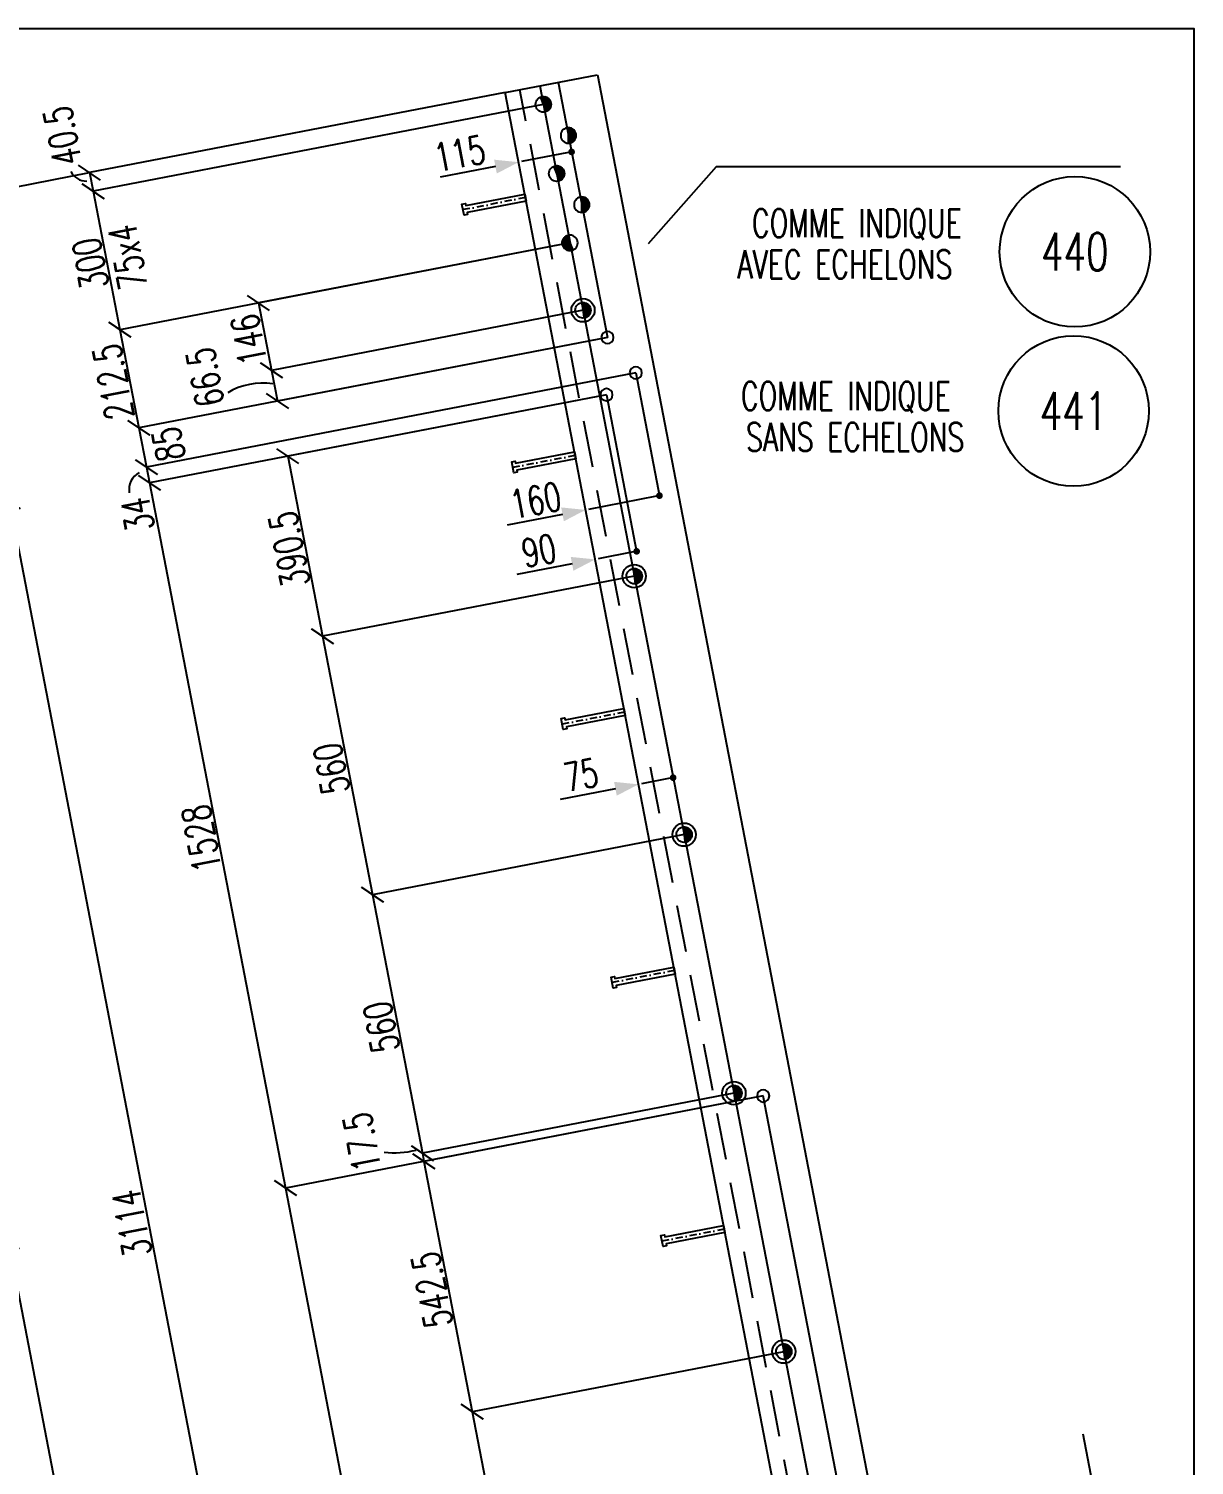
# Model space of a CAD drawing. Extents: x 554281 to 570501, y -34108 to -22628.
# Drawn here: x 568021 to 570501, y -25684 to -22628 of the extents above; entities that cross this region are included whole.
import ezdxf
from ezdxf.enums import TextEntityAlignment as Align

# ---------------------------------------------------------------- set-up
doc = ezdxf.new("R2010")
doc.units = 0
doc.header["$LTSCALE"] = 200
doc.header["$MEASUREMENT"] = 0
doc.linetypes.add('DASHDOT', pattern=[1, 0.5, -0.25, 0, -0.25])
doc.linetypes.add('DASHED', pattern=[0.75, 0.5, -0.25])
doc.layers.get('0').update_dxf_attribs({"linetype": 'CONTINUOUS'})
for name, color, linetype in [('ASSI', 6, 'CONTINUOUS'), ('BOLLINI_1', 7, 'CONTINUOUS'), ('Echelon', 1, 'CONTINUOUS'), ('FORI', 2, 'CONTINUOUS'), ('LINEA_ANG', 2, 'CONTINUOUS'), ('LP', 3, 'CONTINUOUS'), ('LS', 7, 'CONTINUOUS'), ('MZ', 6, 'DASHDOT'), ('QT_MAL', 7, 'CONTINUOUS'), ('QT_MPR', 7, 'CONTINUOUS'), ('QT_MSP', 7, 'CONTINUOUS'), ('TESTI_A_P', 7, 'CONTINUOUS'), ('TRAT-Y', 7, 'DASHED')]:
    doc.layers.add(name, color=color, linetype=linetype)
doc.styles.add('RQL', font='ROMANS8.SHX', dxfattribs={"width": 0.7})
doc.styles.add('RS', font='ROMANS8.shx', dxfattribs={"width": 0.7})
doc.dimstyles.new('FRECCE1', dxfattribs={"dimtxt": 60, "dimasz": 6.66, "dimexe": 0, "dimexo": 0, "dimgap": 1, "dimtad": 1, "dimzin": 0, "dimdsep": 46, "dimtxsty": 'RS', "dimblk1": 'QUOTP', "dimblk2": 'QUOTF', "dimsah": 1, "dimcen": 0, "dimclrd": 2, "dimclre": 2, "dimclrt": 7, "dimadec": 0, "dimazin": 0, "dimtfac": 1, "dimtix": 1, "dimtmove": 2, "dimatfit": 3, "dimldrblk": 'QUOTP', "dimfxl": 1, "dimtolj": 1, "dimtzin": 0, "dimarcsym": 0})
doc.dimstyles.new('TRATTO', dxfattribs={"dimscale": 0, "dimtxt": 60, "dimasz": 40, "dimexe": 0, "dimexo": 0, "dimgap": 5, "dimtad": 1, "dimrnd": 0.5, "dimdsep": 46, "dimtxsty": 'RS', "dimblk1": 'OBLIQUE', "dimblk2": 'OBLIQUE', "dimsah": 1, "dimcen": 0.09, "dimclrd": 2, "dimclre": 2, "dimclrt": 7, "dimadec": 0, "dimazin": 0, "dimtfac": 1, "dimtix": 1, "dimtmove": 2, "dimatfit": 3, "dimfxl": 1, "dimtolj": 1, "dimtzin": 0, "dimarcsym": 0})

# ---------------------------------------------------------------- blocks, each defined once
blk = doc.blocks.new('16')
blk.add_circle((0, 0), 1)
blk = doc.blocks.new('20')
at = {"color": 0}
for p, q in [((0, 0.98), (0.02, 1)), ((0, 0.94), (0.06, 1)), ((1, -0.01), (0, 0.99)), ((0, 0.89), (0.1, 0.99)), ((0, 0.85), (0.14, 0.99)), ((0, 0.8), (0.18, 0.98)), ((0, 0.76), (0.22, 0.98)), ((0, 0.71), (0.25, 0.97)), ((0, 0.67), (0.29, 0.96)), ((1, -0.05), (0, 0.95)), ((0, 0.62), (0.32, 0.95)), ((0, 0.58), (0.36, 0.93)), ((0, 0.53), (0.39, 0.92)), ((0, 0.49), (0.42, 0.91)), ((1, -0.09), (0, 0.9)), ((0, 0.44), (0.45, 0.89)), ((0, 0.4), (0.48, 0.88)), ((0.99, -0.13), (0, 0.86)), ((0, 0.35), (0.51, 0.86)), ((0, 0.31), (0.54, 0.84)), ((0, 0.26), (0.56, 0.83)), ((0.99, -0.17), (0, 0.81)), ((0, 0.22), (0.59, 0.81)), ((0, 0.17), (0.61, 0.79)), ((0.98, -0.21), (0, 0.77)), ((0, 0.13), (0.64, 0.77)), ((0, 0.08), (0.66, 0.75)), ((0, 0.04), (0.69, 0.73)), ((0.97, -0.25), (0, 0.72)), ((0, -0.01), (0.71, 0.7)), ((0.96, -0.28), (0, 0.68)), ((0, -0.05), (0.73, 0.68)), ((0, -0.1), (0.75, 0.66)), ((0.95, -0.32), (0, 0.63)), ((0, -0.14), (0.77, 0.63)), ((0, -0.19), (0.79, 0.61)), ((0.94, -0.35), (0, 0.59)), ((0, -0.23), (0.81, 0.58)), ((0, -0.28), (0.83, 0.56)), ((0.92, -0.38), (0, 0.54)), ((0, -0.32), (0.85, 0.53)), ((0.91, -0.41), (0, 0.5)), ((0, -0.36), (0.87, 0.5)), ((0, -0.41), (0.88, 0.47)), ((0.9, -0.44), (0, 0.45)), ((0, -0.45), (0.9, 0.44)), ((0.88, -0.47), (0, 0.41)), ((0, -0.5), (0.91, 0.41)), ((0, -0.54), (0.92, 0.38)), ((0.87, -0.5), (0, 0.36)), ((0, -0.59), (0.94, 0.35)), ((0.85, -0.53), (0, 0.32)), ((0, -0.63), (0.95, 0.31)), ((0, -0.68), (0.96, 0.28)), ((0.83, -0.56), (0, 0.27)), ((0, -0.72), (0.97, 0.25)), ((0.81, -0.58), (0, 0.23)), ((0, -0.77), (0.98, 0.21)), ((0.79, -0.61), (0, 0.18)), ((0, -0.81), (0.99, 0.17)), ((0.77, -0.63), (0, 0.14)), ((0, -0.86), (0.99, 0.13)), ((0.75, -0.66), (0, 0.09)), ((0, -0.9), (1, 0.09)), ((0.73, -0.68), (0, 0.05)), ((0, -0.95), (1, 0.05)), ((0.71, -0.7), (0, 0.01)), ((0, -0.99), (1, 0.01)), ((1, 0.04), (0.04, 1)), ((1, 0.09), (0.09, 1)), ((0.99, 0.14), (0.14, 0.99)), ((0.98, 0.19), (0.19, 0.98)), ((0.97, 0.25), (0.25, 0.97)), ((0.95, 0.31), (0.31, 0.95)), ((0.92, 0.38), (0.38, 0.92)), ((0.88, 0.47), (0.47, 0.88)), ((0.81, 0.59), (0.59, 0.81)), ((0.69, -0.73), (0, -0.04)), ((0.66, -0.75), (0, -0.08)), ((0.64, -0.77), (0, -0.13)), ((0.61, -0.79), (0, -0.17)), ((0.59, -0.81), (0, -0.22)), ((0.56, -0.83), (0, -0.26)), ((0.54, -0.84), (0, -0.31)), ((0.51, -0.86), (0, -0.35)), ((0.48, -0.88), (0, -0.4)), ((0.45, -0.89), (0, -0.44)), ((0.42, -0.91), (0, -0.49)), ((0.39, -0.92), (0, -0.53)), ((0.36, -0.93), (0, -0.58)), ((0.32, -0.95), (0, -0.62)), ((0.29, -0.96), (0, -0.67)), ((0.25, -0.97), (0, -0.71)), ((0.22, -0.98), (0, -0.76)), ((0.18, -0.98), (0, -0.8)), ((0.14, -0.99), (0, -0.85)), ((0.1, -0.99), (0, -0.89)), ((0.04, -1), (1, -0.04)), ((0.09, -1), (1, -0.09)), ((0.14, -0.99), (0.99, -0.14)), ((0.19, -0.98), (0.98, -0.19)), ((0.25, -0.97), (0.97, -0.25)), ((0.31, -0.95), (0.95, -0.31)), ((0.38, -0.92), (0.92, -0.38)), ((0.47, -0.88), (0.88, -0.47)), ((0.59, -0.81), (0.81, -0.59))]:
    blk.add_line(p, q, dxfattribs=at)
blk.add_line((0, 1), (0, -1))
blk.add_circle((0, 0), 1)
blk = doc.blocks.new('QUOTP')
at = {"layer": 'ASSI', "color": 2, "const_width": 1.07}
blk.add_lwpolyline([(-0.53, 0, 1), (0.53, 0, 1)], format="xyb", close=True, dxfattribs=at)
blk = doc.blocks.new('QUOTF')
at = {"layer": 'LS', "color": 2}
blk.add_line((7.5, 0), (25.5, 0), dxfattribs=at)
blk.add_solid([(7.5, 2.25), (0, 0), (7.5, -2.25)], dxfattribs=at)
blk = doc.blocks.new('*D31')
at = {"layer": 'QT_MAL', "color": 2, "lineweight": -2, "transparency": 16777216}
blk.add_line((569385.7, -24222.8), (569325.1, -24234.5), dxfattribs=at)
at = {"layer": 'QT_MAL', "color": 2, "lineweight": -2, "transparency": 16777216, "xscale": 6.66, "yscale": 6.66, "zscale": 6.66}
for name, p, rotation in [('QUOTF', (569318.5, -24235.8), 190.9154326102391), ('QUOTP', (569392.2, -24221.6), 10.91543261023912)]:
    blk.add_blockref(name, p, dxfattribs=dict(at, rotation=rotation))
at = {"layer": 'QT_MAL', "color": 7, "transparency": 16777216, "insert": (569196, -24215.9), "char_height": 60, "attachment_point": 5, "rotation": 10.9154, "style": 'RS'}
blk.add_mtext('\\A1;75', dxfattribs=at)
blk = doc.blocks.new('*D32')
at = {"layer": 'QT_MAL', "color": 2, "lineweight": -2, "transparency": 16777216}
for p, q in [((569169.7, -22891.7), (569069.8, -22911)), ((569176.2, -22890.5), (569176.2, -22890.5))]:
    blk.add_line(p, q, dxfattribs=at)
at = {"layer": 'QT_MAL', "color": 2, "lineweight": -2, "transparency": 16777216, "xscale": 6.66, "yscale": 6.66, "zscale": 6.66}
for name, p, rotation in [('QUOTP', (569176.2, -22890.5), 10.91543261023912), ('QUOTF', (569063.3, -22912.3), 190.9154326102391)]:
    blk.add_blockref(name, p, dxfattribs=dict(at, rotation=rotation))
at = {"layer": 'QT_MAL', "color": 7, "transparency": 16777216, "insert": (568938, -22894.1), "char_height": 60, "attachment_point": 5, "rotation": 10.9154, "style": 'RS'}
blk.add_mtext('\\A1;115', dxfattribs=at)
blk = doc.blocks.new('*D33')
at = {"layer": 'QT_MAL', "color": 2, "lineweight": -2, "transparency": 16777216}
for p, q in [((569308.1, -23741.5), (569232.8, -23756)), ((569314.6, -23740.2), (569314.6, -23740.2)), ((569226.3, -23757.3), (569226.3, -23757.3))]:
    blk.add_line(p, q, dxfattribs=at)
at = {"layer": 'QT_MAL', "color": 2, "lineweight": -2, "transparency": 16777216, "xscale": 6.66, "yscale": 6.66, "zscale": 6.66}
for name, p, rotation in [('QUOTF', (569226.3, -23757.3), 190.9154326102516), ('QUOTP', (569314.6, -23740.2), 10.91543261025167)]:
    blk.add_blockref(name, p, dxfattribs=dict(at, rotation=rotation))
at = {"layer": 'QT_MAL', "color": 7, "transparency": 16777216, "insert": (569106.8, -23738.9), "char_height": 60, "attachment_point": 5, "rotation": 10.9154, "style": 'RS'}
blk.add_mtext('\\A1;90', dxfattribs=at)
blk = doc.blocks.new('*D34')
at = {"layer": 'QT_MAL', "color": 2, "lineweight": -2, "transparency": 16777216}
blk.add_line((569356.5, -23623), (569212.5, -23650.8), dxfattribs=at)
at = {"layer": 'QT_MAL', "color": 2, "lineweight": -2, "transparency": 16777216, "xscale": 6.66, "yscale": 6.66, "zscale": 6.66}
for name, p, rotation in [('QUOTP', (569363.1, -23621.7), 10.91543261025214), ('QUOTF', (569206, -23652), 190.9154326102521)]:
    blk.add_blockref(name, p, dxfattribs=dict(at, rotation=rotation))
at = {"layer": 'QT_MAL', "color": 7, "transparency": 16777216, "insert": (569099.8, -23631.9), "char_height": 60, "attachment_point": 5, "rotation": 10.9154, "style": 'RS'}
blk.add_mtext('\\A1;160', dxfattribs=at)
blk = doc.blocks.new('A$C6E393FD9')
at = {"layer": 'Echelon', "color": 3}
blk.add_lwpolyline([(2.5, 0), (0, 19.8), (168.6, 41.4), (167.9, 47.2), (177.8, 48.5), (181.8, 17.1), (171.9, 15.8), (171.2, 21.6), (2.5, 0)], close=True, dxfattribs=at)
at = {"layer": 'MZ', "ltscale": 0.2}
blk.add_line((1.3, 9.9), (179.8, 32.8), dxfattribs=at)
blk = doc.blocks.new('P20')
at = {"color": 0}
for p, q in [((0, 0.98), (0.02, 1)), ((0, 0.94), (0.06, 1)), ((1, -0.01), (0, 0.99)), ((0, 0.89), (0.1, 0.99)), ((0, 0.85), (0.14, 0.99)), ((0, 0.8), (0.18, 0.98)), ((0, 0.76), (0.22, 0.98)), ((0, 0.71), (0.25, 0.97)), ((0, 0.67), (0.29, 0.96)), ((1, -0.05), (0, 0.95)), ((0, 0.62), (0.32, 0.95)), ((0, 0.58), (0.36, 0.93)), ((0, 0.53), (0.39, 0.92)), ((0, 0.49), (0.42, 0.91)), ((1, -0.09), (0, 0.9)), ((0, 0.44), (0.45, 0.89)), ((0, 0.4), (0.48, 0.88)), ((0.99, -0.13), (0, 0.86)), ((0, 0.35), (0.51, 0.86)), ((0, 0.31), (0.54, 0.84)), ((0, 0.26), (0.56, 0.83)), ((0.99, -0.17), (0, 0.81)), ((0, 0.22), (0.59, 0.81)), ((0, 0.17), (0.61, 0.79)), ((0.98, -0.21), (0, 0.77)), ((0, 0.13), (0.64, 0.77)), ((0, 0.08), (0.66, 0.75)), ((0, 0.04), (0.69, 0.73)), ((0.97, -0.25), (0, 0.72)), ((0, -0.01), (0.71, 0.7)), ((0.96, -0.28), (0, 0.68)), ((0, -0.05), (0.73, 0.68)), ((0, -0.1), (0.75, 0.66)), ((0.95, -0.32), (0, 0.63)), ((0, -0.14), (0.77, 0.63)), ((0, -0.19), (0.79, 0.61)), ((0.94, -0.35), (0, 0.59)), ((0, -0.23), (0.81, 0.58)), ((0, -0.28), (0.83, 0.56)), ((0.92, -0.38), (0, 0.54)), ((0, -0.32), (0.85, 0.53)), ((0.91, -0.41), (0, 0.5)), ((0, -0.36), (0.87, 0.5)), ((0, -0.41), (0.88, 0.47)), ((0.9, -0.44), (0, 0.45)), ((0, -0.45), (0.9, 0.44)), ((0.88, -0.47), (0, 0.41)), ((0, -0.5), (0.91, 0.41)), ((0, -0.54), (0.92, 0.38)), ((0.87, -0.5), (0, 0.36)), ((0, -0.59), (0.94, 0.35)), ((0.85, -0.53), (0, 0.32)), ((0, -0.63), (0.95, 0.31)), ((0, -0.68), (0.96, 0.28)), ((0.83, -0.56), (0, 0.27)), ((0, -0.72), (0.97, 0.25)), ((0.81, -0.58), (0, 0.23)), ((0, -0.77), (0.98, 0.21)), ((0.79, -0.61), (0, 0.18)), ((0, -0.81), (0.99, 0.17)), ((0.77, -0.63), (0, 0.14)), ((0, -0.86), (0.99, 0.13)), ((0.75, -0.66), (0, 0.09)), ((0, -0.9), (1, 0.09)), ((0.73, -0.68), (0, 0.05)), ((0, -0.95), (1, 0.05)), ((0.71, -0.7), (0, 0.01)), ((0, -0.99), (1, 0.01)), ((1, 0.04), (0.04, 1)), ((1, 0.09), (0.09, 1)), ((0.99, 0.14), (0.14, 0.99)), ((0.98, 0.19), (0.19, 0.98)), ((0.97, 0.25), (0.25, 0.97)), ((0.95, 0.31), (0.31, 0.95)), ((0.92, 0.38), (0.38, 0.92)), ((0.88, 0.47), (0.47, 0.88)), ((0.81, 0.59), (0.59, 0.81)), ((0.69, -0.73), (0, -0.04)), ((0.66, -0.75), (0, -0.08)), ((0.64, -0.77), (0, -0.13)), ((0.61, -0.79), (0, -0.17)), ((0.59, -0.81), (0, -0.22)), ((0.56, -0.83), (0, -0.26)), ((0.54, -0.84), (0, -0.31)), ((0.51, -0.86), (0, -0.35)), ((0.48, -0.88), (0, -0.4)), ((0.45, -0.89), (0, -0.44)), ((0.42, -0.91), (0, -0.49)), ((0.39, -0.92), (0, -0.53)), ((0.36, -0.93), (0, -0.58)), ((0.32, -0.95), (0, -0.62)), ((0.29, -0.96), (0, -0.67)), ((0.25, -0.97), (0, -0.71)), ((0.22, -0.98), (0, -0.76)), ((0.18, -0.98), (0, -0.8)), ((0.14, -0.99), (0, -0.85)), ((0.1, -0.99), (0, -0.89)), ((0.04, -1), (1, -0.04)), ((0.09, -1), (1, -0.09)), ((0.14, -0.99), (0.99, -0.14)), ((0.19, -0.98), (0.98, -0.19)), ((0.25, -0.97), (0.97, -0.25)), ((0.31, -0.95), (0.95, -0.31)), ((0.38, -0.92), (0.92, -0.38)), ((0.47, -0.88), (0.88, -0.47)), ((0.59, -0.81), (0.81, -0.59))]:
    blk.add_line(p, q, dxfattribs=at)
for radius in [1.5, 1]:
    blk.add_circle((0, 0), radius)
blk = doc.blocks.new('_OBLIQUE')
at = {"color": 0, "linetype": 'ByBlock'}
blk.add_line((-0.5, -0.5), (0.5, 0.5), dxfattribs=at)
blk = doc.blocks.new('*D42')
at = {"layer": 'QT_MPR', "color": 2, "lineweight": -2, "transparency": 16777216}
for p, q in [((567770.2, -23674.6), (567980.4, -23634.1)), ((567980.4, -23634.1), (568570, -26691.4)), ((567318.1, -26932.9), (568570, -26691.4))]:
    blk.add_line(p, q, dxfattribs=at)
at = {"layer": 'QT_MPR', "color": 2, "lineweight": -2, "transparency": 16777216, "xscale": 40, "yscale": 40, "zscale": 40}
for p, rotation in [((567980.4, -23634.1), 100.9154326102515), ((568570, -26691.4), 280.9154326102516)]:
    blk.add_blockref('_OBLIQUE', p, dxfattribs=dict(at, rotation=rotation))
at = {"layer": 'QT_MPR', "color": 7, "transparency": 16777216, "insert": (568240.8, -25169.4), "char_height": 60, "attachment_point": 5, "rotation": 100.9154, "style": 'RS'}
blk.add_mtext('\\A1;3114', dxfattribs=at)
blk = doc.blocks.new('*D52')
at = {"layer": 'QT_MPR', "color": 2, "lineweight": -2, "transparency": 16777216}
for p, q in [((566962.2, -25404.2), (567978.4, -25208.2)), ((567978.4, -25208.2), (568262, -26678.6)), ((567265.3, -26870.8), (568262, -26678.6))]:
    blk.add_line(p, q, dxfattribs=at)
at = {"layer": 'QT_MPR', "color": 2, "lineweight": -2, "transparency": 16777216, "xscale": 40, "yscale": 40, "zscale": 40}
for p, rotation in [((567978.4, -25208.2), 100.9154326102515), ((568262, -26678.6), 280.9154326102516)]:
    blk.add_blockref('_OBLIQUE', p, dxfattribs=dict(at, rotation=rotation))
at = {"layer": 'QT_MPR', "color": 7, "transparency": 16777216, "insert": (568085.8, -25950), "char_height": 60, "attachment_point": 5, "rotation": 100.9154, "style": 'RS'}
blk.add_mtext('\\A1;1497.5', dxfattribs=at)
blk = doc.blocks.new('*D76')
at = {"layer": 'QT_MPR', "color": 2, "lineweight": -2, "transparency": 16777216}
for p, q in [((569034.7, -22764.2), (568151, -22934.6)), ((569116, -22789.5), (568158.6, -22974.1)), ((568151, -22934.6), (568158.6, -22974.1))]:
    blk.add_line(p, q, dxfattribs=at)
at = {"layer": 'QT_MPR', "color": 2, "lineweight": -2, "transparency": 16777216, "xscale": 40, "yscale": 40, "zscale": 40}
for p, rotation in [((568151, -22934.6), 100.9154326102302), ((568158.6, -22974.1), 280.9154326102301)]:
    blk.add_blockref('_OBLIQUE', p, dxfattribs=dict(at, rotation=rotation))
at = {"layer": 'QT_MPR', "color": 7, "transparency": 16777216, "insert": (568092.9, -22856.1), "char_height": 60, "attachment_point": 5, "rotation": 100.9154, "style": 'RS'}
blk.add_mtext('\\A1;40.5', dxfattribs=at)
blk = doc.blocks.new('*D77')
at = {"layer": 'QT_MPR', "color": 2, "lineweight": -2, "transparency": 16777216}
for p, q in [((569116, -22789.5), (568158.6, -22974.1)), ((568158.6, -22974.1), (568215.4, -23268.7)), ((569172.8, -23084), (568215.4, -23268.7))]:
    blk.add_line(p, q, dxfattribs=at)
at = {"layer": 'QT_MPR', "color": 2, "lineweight": -2, "transparency": 16777216, "xscale": 40, "yscale": 40, "zscale": 40}
for p, rotation in [((568158.6, -22974.1), 100.9154326102302), ((568215.4, -23268.7), 280.9154326102301)]:
    blk.add_blockref('_OBLIQUE', p, dxfattribs=dict(at, rotation=rotation))
at = {"layer": 'QT_MPR', "color": 7, "transparency": 16777216, "insert": (568231.9, -23114), "char_height": 60, "attachment_point": 5, "rotation": 100.9154, "style": 'RS'}
blk.add_mtext('\\A1;75x4', dxfattribs=at)
blk = doc.blocks.new('*D78')
at = {"layer": 'QT_MPR', "color": 2, "lineweight": -2, "transparency": 16777216}
for p, q in [((569116, -22789.5), (568158.6, -22974.1)), ((568158.6, -22974.1), (568215.4, -23268.7)), ((569172.8, -23084), (568215.4, -23268.7))]:
    blk.add_line(p, q, dxfattribs=at)
at = {"layer": 'QT_MPR', "color": 2, "lineweight": -2, "transparency": 16777216, "xscale": 40, "yscale": 40, "zscale": 40}
for p, rotation in [((568158.6, -22974.1), 100.9154326102302), ((568215.4, -23268.7), 280.9154326102301)]:
    blk.add_blockref('_OBLIQUE', p, dxfattribs=dict(at, rotation=rotation))
at = {"layer": 'QT_MPR', "color": 7, "transparency": 16777216, "insert": (568152.7, -23128), "char_height": 60, "attachment_point": 5, "rotation": 100.9154, "style": 'RS'}
blk.add_mtext('\\A1;300', dxfattribs=at)
blk = doc.blocks.new('*D79')
at = {"layer": 'QT_MPR', "color": 2, "lineweight": -2, "transparency": 16777216}
for p, q in [((569172.8, -23084), (568215.4, -23268.7)), ((568215.4, -23268.7), (568255.7, -23477.4)), ((569252.4, -23285.2), (568255.7, -23477.4))]:
    blk.add_line(p, q, dxfattribs=at)
at = {"layer": 'QT_MPR', "color": 2, "lineweight": -2, "transparency": 16777216, "xscale": 40, "yscale": 40, "zscale": 40}
for p, rotation in [((568215.4, -23268.7), 100.9154326102302), ((568255.7, -23477.4), 280.9154326102301)]:
    blk.add_blockref('_OBLIQUE', p, dxfattribs=dict(at, rotation=rotation))
at = {"layer": 'QT_MPR', "color": 7, "transparency": 16777216, "insert": (568201.2, -23379.7), "char_height": 60, "attachment_point": 5, "rotation": 100.9154, "style": 'RS'}
blk.add_mtext('\\A1;212.5', dxfattribs=at)
blk = doc.blocks.new('*D80')
at = {"layer": 'QT_MPR', "color": 2, "lineweight": -2, "transparency": 16777216}
for p, q in [((569252.4, -23285.2), (568255.7, -23477.4)), ((569312.7, -23360.4), (568271.9, -23561.2)), ((568255.7, -23477.4), (568271.9, -23561.2))]:
    blk.add_line(p, q, dxfattribs=at)
at = {"layer": 'QT_MPR', "color": 2, "lineweight": -2, "transparency": 16777216, "xscale": 40, "yscale": 40, "zscale": 40}
for p, rotation in [((568255.7, -23477.4), 100.9154326102302), ((568271.9, -23561.2), 280.9154326102301)]:
    blk.add_blockref('_OBLIQUE', p, dxfattribs=dict(at, rotation=rotation))
at = {"layer": 'QT_MPR', "color": 7, "transparency": 16777216, "insert": (568318.3, -23511.8), "char_height": 60, "attachment_point": 5, "rotation": 100.9154, "style": 'RS'}
blk.add_mtext('\\A1;85', dxfattribs=at)
blk = doc.blocks.new('*D81')
at = {"layer": 'QT_MPR', "color": 2, "lineweight": -2, "transparency": 16777216}
for p, q in [((569312.7, -23360.4), (568271.9, -23561.2)), ((569250.4, -23406.9), (568278.3, -23594.4)), ((568271.9, -23561.2), (568278.3, -23594.4))]:
    blk.add_line(p, q, dxfattribs=at)
at = {"layer": 'QT_MPR', "color": 2, "lineweight": -2, "transparency": 16777216, "xscale": 40, "yscale": 40, "zscale": 40}
for p, rotation in [((568271.9, -23561.2), 100.9154326102302), ((568278.3, -23594.4), 280.9154326102301)]:
    blk.add_blockref('_OBLIQUE', p, dxfattribs=dict(at, rotation=rotation))
at = {"layer": 'QT_MPR', "color": 7, "transparency": 16777216, "insert": (568253.2, -23661.7), "char_height": 60, "attachment_point": 5, "rotation": 100.9154, "style": 'RS'}
blk.add_mtext('\\A1;34', dxfattribs=at)
blk = doc.blocks.new('*D82')
at = {"layer": 'QT_MPR', "color": 2, "lineweight": -2, "transparency": 16777216}
for p, q in [((569250.4, -23406.9), (568278.3, -23594.4)), ((568278.3, -23594.4), (568567.6, -25094.6)), ((569583.9, -24898.6), (568567.6, -25094.6))]:
    blk.add_line(p, q, dxfattribs=at)
at = {"layer": 'QT_MPR', "color": 2, "lineweight": -2, "transparency": 16777216, "xscale": 40, "yscale": 40, "zscale": 40}
for p, rotation in [((568278.3, -23594.4), 100.9154326102302), ((568567.6, -25094.6), 280.9154326102301)]:
    blk.add_blockref('_OBLIQUE', p, dxfattribs=dict(at, rotation=rotation))
at = {"layer": 'QT_MPR', "color": 7, "transparency": 16777216, "insert": (568388.6, -24351.1), "char_height": 60, "attachment_point": 5, "rotation": 100.9154, "style": 'RS'}
blk.add_mtext('\\A1;1528', dxfattribs=at)
blk = doc.blocks.new('*D83')
at = {"layer": 'QT_MPR', "color": 2, "lineweight": -2, "transparency": 16777216}
for p, q in [((569583.9, -24898.6), (568567.6, -25094.6)), ((568567.6, -25094.6), (568851.1, -26564.9)), ((569847.8, -26372.7), (568851.1, -26564.9))]:
    blk.add_line(p, q, dxfattribs=at)
at = {"layer": 'QT_MPR', "color": 2, "lineweight": -2, "transparency": 16777216, "xscale": 40, "yscale": 40, "zscale": 40}
for p, rotation in [((568567.6, -25094.6), 100.9154326102302), ((568851.1, -26564.9), 280.9154326102301)]:
    blk.add_blockref('_OBLIQUE', p, dxfattribs=dict(at, rotation=rotation))
at = {"layer": 'QT_MPR', "color": 7, "transparency": 16777216, "insert": (568675, -25836.4), "char_height": 60, "attachment_point": 5, "rotation": 100.9154, "style": 'RS'}
blk.add_mtext('\\A1;1497.5', dxfattribs=at)
blk = doc.blocks.new('*D91')
at = {"layer": 'QT_MSP', "color": 2, "lineweight": -2, "transparency": 16777216}
for p, q in [((569172.8, -23084), (568510, -23211.8)), ((568510, -23211.8), (568537.7, -23355.2)), ((569200.5, -23227.4), (568537.7, -23355.2))]:
    blk.add_line(p, q, dxfattribs=at)
at = {"layer": 'QT_MSP', "color": 2, "lineweight": -2, "transparency": 16777216, "xscale": 40, "yscale": 40, "zscale": 40}
for p, rotation in [((568510, -23211.8), 100.9154326102302), ((568537.7, -23355.2), 280.9154326102301)]:
    blk.add_blockref('_OBLIQUE', p, dxfattribs=dict(at, rotation=rotation))
at = {"layer": 'QT_MSP', "color": 7, "transparency": 16777216, "insert": (568489.5, -23290.1), "char_height": 60, "attachment_point": 5, "rotation": 100.9154, "style": 'RS'}
blk.add_mtext('\\A1;146', dxfattribs=at)
blk = doc.blocks.new('*D92')
at = {"layer": 'QT_MSP', "color": 2, "lineweight": -2, "transparency": 16777216}
for p, q in [((569200.5, -23227.4), (568537.7, -23355.2)), ((569252.4, -23285.2), (568550.3, -23420.6)), ((568537.7, -23355.2), (568550.3, -23420.6))]:
    blk.add_line(p, q, dxfattribs=at)
at = {"layer": 'QT_MSP', "color": 2, "lineweight": -2, "transparency": 16777216, "xscale": 40, "yscale": 40, "zscale": 40}
for p, rotation in [((568537.7, -23355.2), 100.9154326102302), ((568550.3, -23420.6), 280.9154326102301)]:
    blk.add_blockref('_OBLIQUE', p, dxfattribs=dict(at, rotation=rotation))
at = {"layer": 'QT_MSP', "color": 7, "transparency": 16777216, "insert": (568396.5, -23369.5), "char_height": 60, "attachment_point": 5, "rotation": 100.9154, "style": 'RS'}
blk.add_mtext('\\A1;66.5', dxfattribs=at)
blk = doc.blocks.new('*D93')
at = {"layer": 'QT_MSP', "color": 2, "lineweight": -2, "transparency": 16777216}
for p, q in [((569250.4, -23406.9), (568572.8, -23537.6)), ((568572.8, -23537.6), (568646.7, -23920.8)), ((569309.5, -23793), (568646.7, -23920.8))]:
    blk.add_line(p, q, dxfattribs=at)
at = {"layer": 'QT_MSP', "color": 2, "lineweight": -2, "transparency": 16777216, "xscale": 40, "yscale": 40, "zscale": 40}
for p, rotation in [((568572.8, -23537.6), 100.9154326102302), ((568646.7, -23920.8), 280.9154326102301)]:
    blk.add_blockref('_OBLIQUE', p, dxfattribs=dict(at, rotation=rotation))
at = {"layer": 'QT_MSP', "color": 7, "transparency": 16777216, "insert": (568575.4, -23735.8), "char_height": 60, "attachment_point": 5, "rotation": 100.9154, "style": 'RS'}
blk.add_mtext('\\A1;390.5', dxfattribs=at)
blk = doc.blocks.new('*D94')
at = {"layer": 'QT_MSP', "color": 2, "lineweight": -2, "transparency": 16777216}
for p, q in [((569309.5, -23793), (568646.7, -23920.8)), ((568646.7, -23920.8), (568752.8, -24470.6)), ((569415.6, -24342.8), (568752.8, -24470.6))]:
    blk.add_line(p, q, dxfattribs=at)
at = {"layer": 'QT_MSP', "color": 2, "lineweight": -2, "transparency": 16777216, "xscale": 40, "yscale": 40, "zscale": 40}
for p, rotation in [((568646.7, -23920.8), 100.9154326102302), ((568752.8, -24470.6), 280.9154326102301)]:
    blk.add_blockref('_OBLIQUE', p, dxfattribs=dict(at, rotation=rotation))
at = {"layer": 'QT_MSP', "color": 7, "transparency": 16777216, "insert": (568665.4, -24202.3), "char_height": 60, "attachment_point": 5, "rotation": 100.9154, "style": 'RS'}
blk.add_mtext('\\A1;560', dxfattribs=at)
blk = doc.blocks.new('*D95')
at = {"layer": 'QT_MSP', "color": 2, "lineweight": -2, "transparency": 16777216}
for p, q in [((569415.6, -24342.8), (568752.8, -24470.6)), ((568752.8, -24470.6), (568858.8, -25020.5)), ((569521.6, -24892.7), (568858.8, -25020.5))]:
    blk.add_line(p, q, dxfattribs=at)
at = {"layer": 'QT_MSP', "color": 2, "lineweight": -2, "transparency": 16777216, "xscale": 40, "yscale": 40, "zscale": 40}
for p, rotation in [((568752.8, -24470.6), 100.9154326102302), ((568858.8, -25020.5), 280.9154326102301)]:
    blk.add_blockref('_OBLIQUE', p, dxfattribs=dict(at, rotation=rotation))
at = {"layer": 'QT_MSP', "color": 7, "transparency": 16777216, "insert": (568771.4, -24752.2), "char_height": 60, "attachment_point": 5, "rotation": 100.9154, "style": 'RS'}
blk.add_mtext('\\A1;560', dxfattribs=at)
blk = doc.blocks.new('*D96')
at = {"layer": 'QT_MSP', "color": 2, "lineweight": -2, "transparency": 16777216}
for p, q in [((569521.6, -24892.7), (568858.8, -25020.5)), ((569583.9, -24898.6), (568862.2, -25037.8)), ((568858.8, -25020.5), (568862.2, -25037.8))]:
    blk.add_line(p, q, dxfattribs=at)
at = {"layer": 'QT_MSP', "color": 2, "lineweight": -2, "transparency": 16777216, "xscale": 40, "yscale": 40, "zscale": 40}
for p, rotation in [((568858.8, -25020.5), 100.9154326102302), ((568862.2, -25037.8), 280.9154326102301)]:
    blk.add_blockref('_OBLIQUE', p, dxfattribs=dict(at, rotation=rotation))
at = {"layer": 'QT_MSP', "color": 7, "transparency": 16777216, "insert": (568730.2, -24996.6), "char_height": 60, "attachment_point": 5, "rotation": 100.9154, "style": 'RS'}
blk.add_mtext('\\A1;17.5', dxfattribs=at)
blk = doc.blocks.new('*D97')
at = {"layer": 'QT_MSP', "color": 2, "lineweight": -2, "transparency": 16777216}
for p, q in [((569583.9, -24898.6), (568862.2, -25037.8)), ((568862.2, -25037.8), (568964.9, -25570.4)), ((569627.7, -25442.6), (568964.9, -25570.4))]:
    blk.add_line(p, q, dxfattribs=at)
at = {"layer": 'QT_MSP', "color": 2, "lineweight": -2, "transparency": 16777216, "xscale": 40, "yscale": 40, "zscale": 40}
for p, rotation in [((568862.2, -25037.8), 100.9154326102302), ((568964.9, -25570.4), 280.9154326102301)]:
    blk.add_blockref('_OBLIQUE', p, dxfattribs=dict(at, rotation=rotation))
at = {"layer": 'QT_MSP', "color": 7, "transparency": 16777216, "insert": (568879.1, -25310.7), "char_height": 60, "attachment_point": 5, "rotation": 100.9154, "style": 'RS'}
blk.add_mtext('\\A1;542.5', dxfattribs=at)
blk = doc.blocks.new('*D98')
at = {"layer": 'QT_MSP', "color": 2, "lineweight": -2, "transparency": 16777216}
for p, q in [((569627.7, -25442.6), (568964.9, -25570.4)), ((568964.9, -25570.4), (569070.9, -26120.3)), ((569733.7, -25992.4), (569070.9, -26120.3))]:
    blk.add_line(p, q, dxfattribs=at)
at = {"layer": 'QT_MSP', "color": 2, "lineweight": -2, "transparency": 16777216, "xscale": 40, "yscale": 40, "zscale": 40}
for p, rotation in [((568964.9, -25570.4), 100.9154326102302), ((569070.9, -26120.3), 280.9154326102301)]:
    blk.add_blockref('_OBLIQUE', p, dxfattribs=dict(at, rotation=rotation))
at = {"layer": 'QT_MSP', "color": 7, "transparency": 16777216, "insert": (568983.5, -25851.9), "char_height": 60, "attachment_point": 5, "rotation": 100.9154, "style": 'RS'}
blk.add_mtext('\\A1;560', dxfattribs=at)
blk = doc.blocks.new('xxx')
blk.add_circle((0, 0), 8)
at = {"color": 3, "style": 'RQL', "width": 0.7}
blk.add_attdef('POS', text='', height=4, dxfattribs=at).set_placement((0, 0), align=Align.MIDDLE)
at = {"color": 3, "style": 'RQL', "width": 0.7, "flags": 1}
blk.add_attdef('POS1', (-0.39, -5.42), '', height=2, dxfattribs=at)
at = {"style": 'RQL', "width": 0.7, "flags": 1}
blk.add_attdef('TIPO', (-0.39, -8.66), '', height=2, dxfattribs=at)

msp = doc.modelspace()

# ---------------------------------------------------------------- linework, layer by layer
at = {"layer": 'ASSI', "color": 6}
for p, q in [((569312.68, -23360.431), (569364.025, -23626.672)), ((570173.468, -27955.984), (569583.853, -24898.594))]:
    msp.add_line(p, q, dxfattribs=at)
at = {"layer": 'LINEA_ANG'}
for p, q in [((569034.743, -22764.165), (569231.125, -22726.293)), ((569231.125, -22726.293), (570408.565, -28831.795)), ((570212.183, -28869.667), (569034.743, -22764.165))]:
    msp.add_line(p, q, dxfattribs=at)
at = {"layer": 'LP', "color": 2}
msp.add_line((570263.491, -25617.685), (570360.475, -26120.589), dxfattribs=at)
at = {"layer": 'LS', "color": 6}
for p, q in [((569108.396, -22749.961), (570285.836, -28855.463)), ((569147.672, -22742.387), (569252.354, -23285.204)), ((569483.928, -22922.571), (569339.222, -23085.678)), ((570343.743, -22922.571), (569483.928, -22922.571)), ((569250.37, -23406.938), (569314.642, -23740.218))]:
    msp.add_line(p, q, dxfattribs=at)
at = {"layer": 'LS', "color": 2}
msp.add_line((567856.454, -22991.397), (568151.026, -22934.589), dxfattribs=at)
at = {"layer": 'LS', "color": 8}
msp.add_lwpolyline([(554280.738, -22628.464), (554280.738, -34108.464), (567000.738, -34108.464), (567000.738, -32508.464), (570500.738, -32508.464), (570500.738, -22628.464), (554280.738, -22628.464)], close=True, dxfattribs=at)
at = {"layer": 'LS', "const_width": 0.25}
msp.add_lwpolyline([(569034.368, -22764.165, 1), (569035.118, -22764.165, 1)], format="xyb", close=True, dxfattribs=at)
at = {"layer": 'LS', "color": 6}
for centre, radius, start, end in [((568144.409, -22914.669), 37.873, 207.81522, 270.9399), ((568517.716, -23522.24), 139.929, 80.673661, 121.437097), ((568275.398, -23608.724), 40.608, 117.447423, 190.184002), ((568798.999, -24829.367), 190.156, 263.445452, 284.24516)]:
    msp.add_arc(centre, radius, start, end, dxfattribs=at)
at = {"layer": 'TRAT-Y'}
msp.add_line((570243.604, -28863.608), (569066.164, -22758.105), dxfattribs=at)

# ---------------------------------------------------------------- block references
at = {"layer": 'BOLLINI_1', "xscale": 19.9980000000018, "yscale": 19.9980000000018, "zscale": 19.9980000000018}
for p, values in [((570246.741, -23102.938), {'POS': '440'}), ((570243.944, -23441.616), {'POS': '441'})]:
    msp.add_blockref('xxx', p, dxfattribs=at).add_auto_attribs(values)
at = {"layer": 'FORI'}
for name, p, xscale, yscale, zscale, rotation in [('20', (569116.011, -22789.45), 16.5, 16.5, 16.5, 21.83086522048171), ('20', (569169.49, -22855.519), -16.5, 16.5, 16.5, 180), ('20', (569144.415, -22936.736), 16.5, 16.5, 16.5, 21.83086522048171), ('20', (569197.894, -23002.805), -16.5, 16.5, 16.5, 180), ('20', (569172.819, -23084.023), -16.5, 16.5, 16.5, 21.83086522048167), ('P20', (569200.466, -23227.381), 16.5, 16.5, 16.5, 7.543052222774039), ('16', (569252.354, -23285.204), -13, 13, 13, 21.87341759848168), ('16', (569312.68, -23360.431), -13, 13, 13, 21.83086522048167), ('16', (569250.37, -23406.938), -13, 13, 13, 22.78603384348165), ('P20', (569309.537, -23792.96), 16.5, 16.5, 16.5, 7.543052222774039), ('P20', (569415.579, -24342.828), 16.5, 16.5, 16.5, 7.543052222774039), ('P20', (569521.62, -24892.697), 16.5, 16.5, 16.5, 7.543052222774039), ('16', (569583.853, -24898.594), -13, 13, 13, 21.83086522048167), ('P20', (569627.662, -25442.565), 16.5, 16.5, 16.5, 7.543052222774039)]:
    msp.add_blockref(name, p, dxfattribs=dict(at, xscale=xscale, yscale=yscale, zscale=zscale, rotation=rotation))
at = {"layer": 'LS', "color": 6, "xscale": 0.75, "yscale": 0.75, "zscale": 0.75, "rotation": 183.6182233075684}
for p in [(569078.345, -22980.277), (569184.102, -23528.673), (569289.386, -24074.613), (569395.428, -24624.482), (569501.469, -25174.35)]:
    msp.add_blockref('A$C6E393FD9', p, dxfattribs=at)

# ---------------------------------------------------------------- texts
at = {"layer": 'TESTI_A_P', "style": 'RS', "width": 0.7}
for s, p in [('COMME INDIQUE', (569559.732, -23071.948)), ('AVEC ECHELONS', (569528.732, -23159.479)), ('COMME INDIQUE', (569536.284, -23439.581)), ('SANS ECHELONS', (569547.13, -23527.112))]:
    msp.add_text(s, height=60, dxfattribs=at).set_placement(p)

# ---------------------------------------------------------------- dimensions: what is measured, and where the dimension line sits
at = {"layer": 'QT_MAL'}
for base, p1, p2, angle, text, picture, middle in [((569063.303, -22912.26), (569176.232, -22890.482), (569063.303, -22912.26), 10.915433, '115', '*D32', (568938.037, -22894.108)), ((569205.965, -23652.02), (569363.07, -23621.723), (569205.965, -23652.02), 190.915433, '160', '*D34', (569099.77, -23631.882)), ((569226.261, -23757.262), (569314.642, -23740.218), (569226.261, -23757.262), 190.915433, '90', '*D33', (569106.764, -23738.946)), ((569318.539, -24235.761), (569392.192, -24221.557), (569318.539, -24235.761), 10.915433, '75', '*D31', (569195.979, -24215.891))]:
    dim = msp.add_linear_dim(base=base, p1=p1, p2=p2, angle=angle, text=text, dimstyle='FRECCE1', dxfattribs=at)
    dim.commit()
    dim.dimension.update_dxf_attribs({"geometry": picture, "text_midpoint": middle, "dimtype": 160})
at = {"layer": 'QT_MPR'}
for base, p1, p2, text, picture, middle in [((568158.642, -22974.078), (569034.743, -22764.165), (569116.011, -22789.45), '40.5', '*D76', (568092.88, -22856.069)), ((568215.45, -23268.65), (569116.011, -22789.45), (569172.819, -23084.023), '300', '*D78', (568152.679, -23127.992)), ((568215.45, -23268.65), (569116.011, -22789.45), (569172.819, -23084.023), '75x4', '*D77', (568231.87, -23113.954)), ((568271.858, -23561.153), (569252.354, -23285.204), (569312.68, -23360.431), '85', '*D80', (568318.325, -23511.753)), ((568278.271, -23594.406), (569312.68, -23360.431), (569250.37, -23406.938), '34', '*D81', (568253.162, -23661.697)), ((568567.579, -25094.582), (569250.37, -23406.938), (569583.853, -24898.594), '1528', '*D82', (568388.558, -24351.121)), ((568570.004, -26691.444), (567770.164, -23674.596), (567318.062, -26932.88), '3114', '*D42', (568240.83, -25169.377)), ((568851.135, -26564.937), (569583.853, -24898.594), (569847.781, -26372.734), '1497.5', '*D83', (568674.99, -25836.387)), ((568261.99, -26678.553), (566962.159, -25404.185), (567265.344, -26870.755), '1497.5', '*D52', (568085.845, -25950.003))]:
    dim = msp.add_linear_dim(base=base, p1=p1, p2=p2, angle=100.915433, text=text, dimstyle='TRATTO', override={"dimscale": 1}, dxfattribs=at)
    dim.commit()
    dim.dimension.update_dxf_attribs({"geometry": picture, "text_midpoint": middle, "dimtype": 160})
dim = msp.add_linear_dim(base=(568255.708, -23477.406), p1=(569172.819, -23084.023), p2=(569252.354, -23285.204), angle=100.915433, dimstyle='TRATTO', override={"dimscale": 1}, dxfattribs=at)
dim.commit()
dim.dimension.update_dxf_attribs({"geometry": '*D79', "text_midpoint": (568201.212, -23379.656), "dimtype": 160})
at = {"layer": 'QT_MSP'}
for base, p1, p2, text, picture, middle in [((568537.668, -23355.201), (569172.819, -23084.023), (569200.466, -23227.381), '146', '*D91', (568489.478, -23290.149)), ((568646.74, -23920.78), (569250.37, -23406.938), (569309.537, -23792.96), '390.5', '*D93', (568575.425, -23735.816)), ((568752.781, -24470.648), (569309.537, -23792.96), (569415.579, -24342.828), '560', '*D94', (568665.394, -24202.342)), ((568858.823, -25020.516), (569415.579, -24342.828), (569521.62, -24892.697), '560', '*D95', (568771.435, -24752.21)), ((568862.151, -25037.774), (569521.62, -24892.697), (569583.853, -24898.594), '17.5', '*D96', (568730.214, -24996.627)), ((568964.864, -25570.385), (569583.853, -24898.594), (569627.662, -25442.565), '542.5', '*D97', (568879.141, -25310.707)), ((569070.906, -26120.253), (569627.662, -25442.565), (569733.704, -25992.433), '560', '*D98', (568983.518, -25851.947))]:
    dim = msp.add_linear_dim(base=base, p1=p1, p2=p2, angle=100.915433, text=text, dimstyle='TRATTO', override={"dimscale": 1}, dxfattribs=at)
    dim.commit()
    dim.dimension.update_dxf_attribs({"geometry": picture, "text_midpoint": middle, "dimtype": 160})
dim = msp.add_linear_dim(base=(568550.28, -23420.598), p1=(569200.466, -23227.381), p2=(569252.354, -23285.204), angle=100.915433, dimstyle='TRATTO', override={"dimscale": 1}, dxfattribs=at)
dim.commit()
dim.dimension.update_dxf_attribs({"geometry": '*D92', "text_midpoint": (568396.454, -23369.502), "dimtype": 160})

doc.saveas('drawing.dxf')
